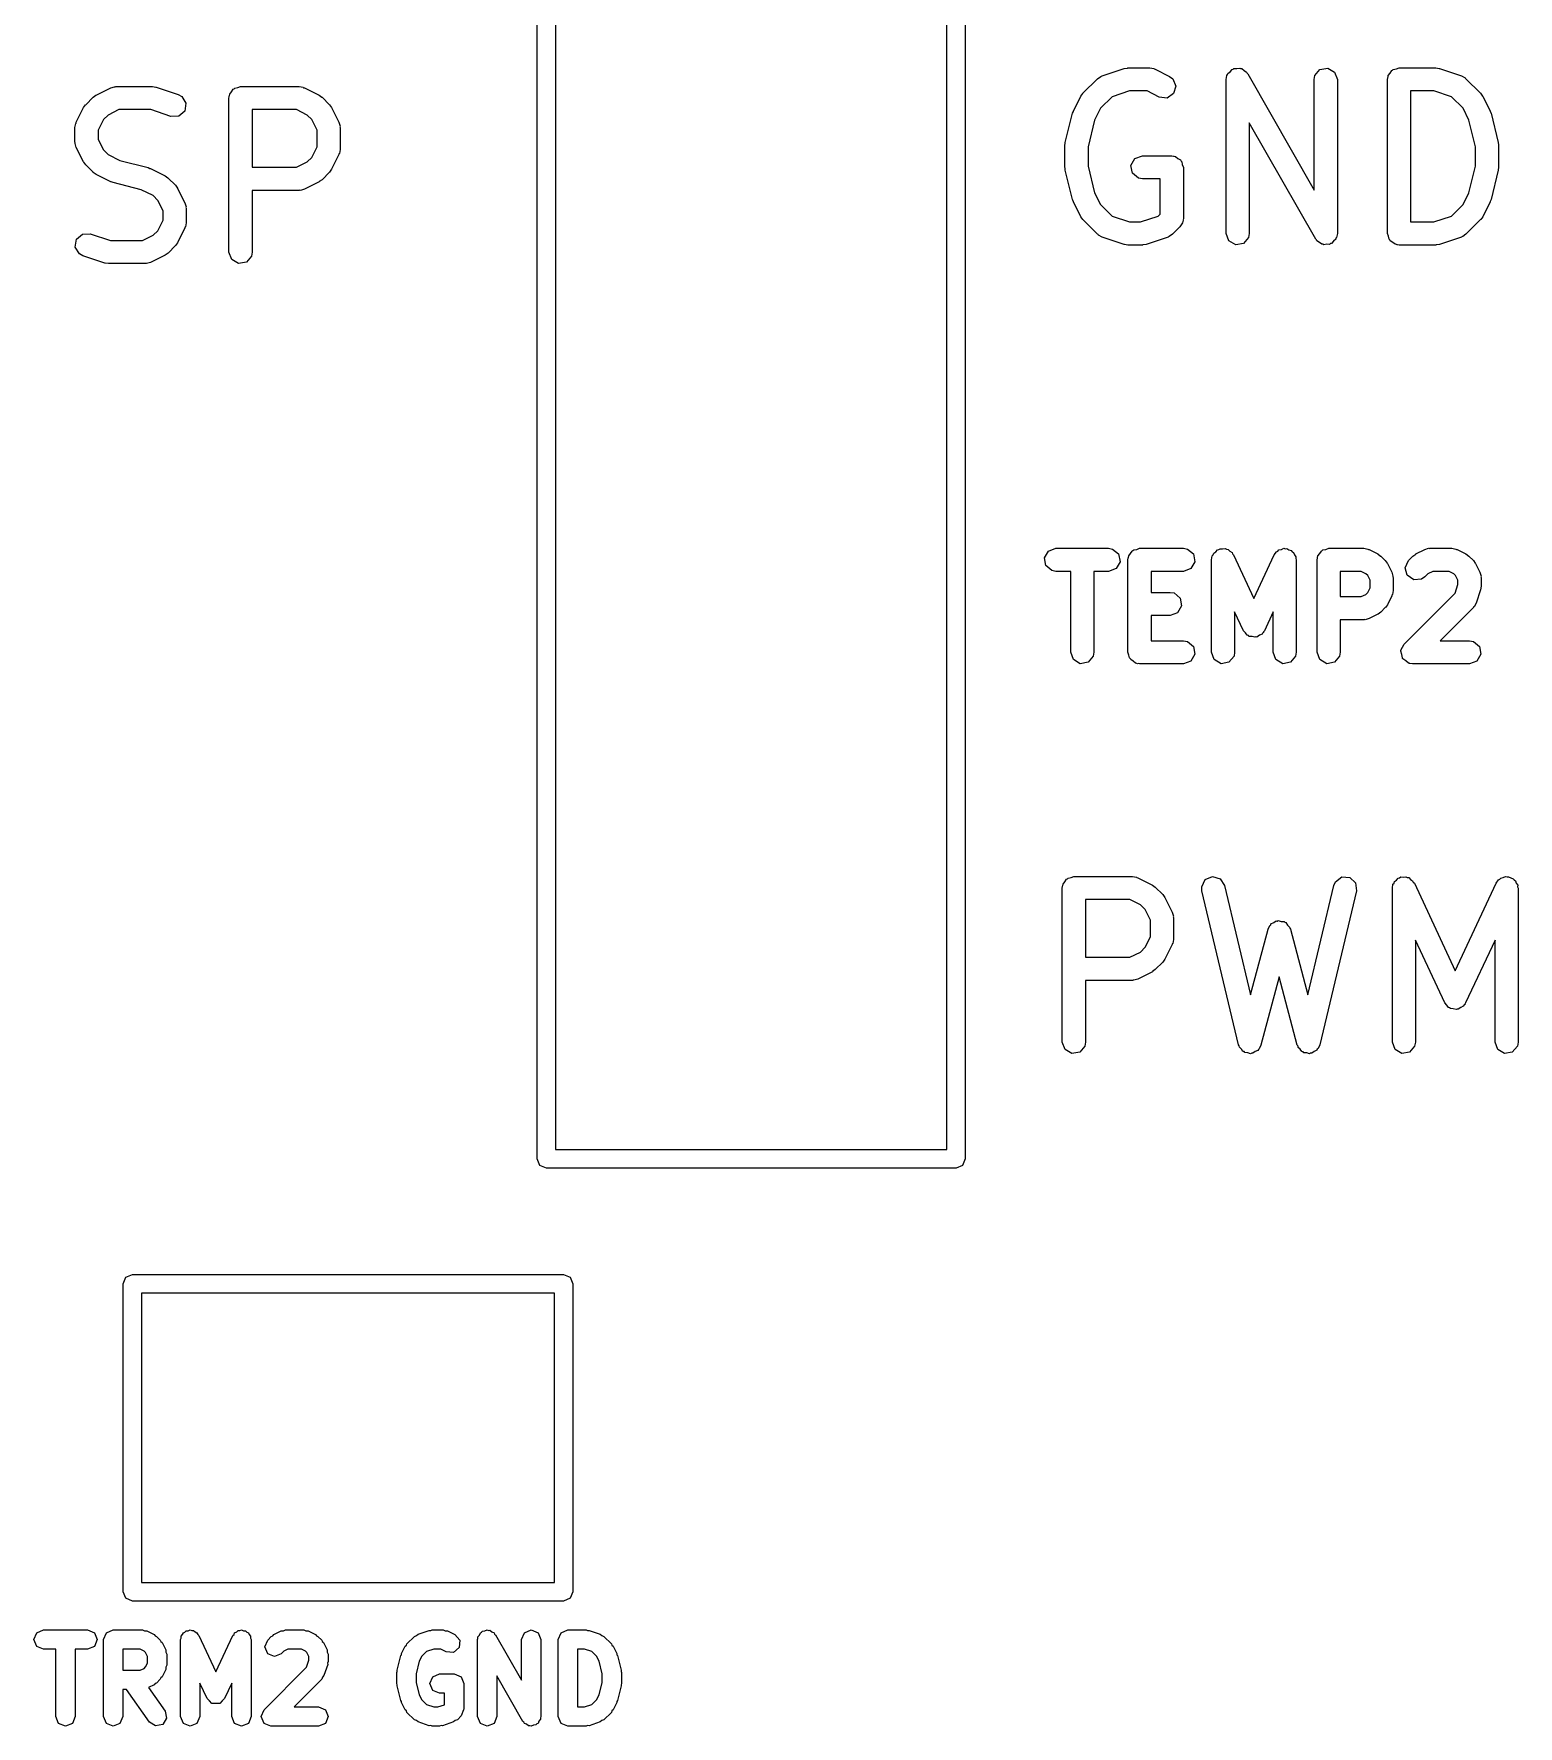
# Model space of a CAD drawing. Extents: x 127.9 to 167.5, y -121.6 to -83.1.
# Drawn here: x 157.21 to 166.85, y -118.57 to -107.59 of the extents above; entities that cross this region are included whole.
import ezdxf

# ---------------------------------------------------------------- set-up
doc = ezdxf.new("R2010")
doc.units = 0
doc.layers.add('BLACK', color=7, linetype='CONTINUOUS')

msp = doc.modelspace()

# ---------------------------------------------------------------- linework, layer by layer
at = {"layer": 'BLACK', "linetype": 'CONTINUOUS'}
for p, q in [((160.478, -114.889), (160.478, -97.0486)), ((160.598, -97.1086), (160.598, -114.829)), ((163.138, -114.829), (163.138, -97.1086)), ((163.258, -97.0486), (163.258, -114.889)), ((164.022, -107.971), (164.117, -107.876)), ((164.117, -107.876), (164.139, -107.861)), ((164.139, -107.861), (164.143, -107.86)), ((164.143, -107.86), (164.147, -107.857)), ((164.147, -107.857), (164.289, -107.81)), ((164.289, -107.81), (164.312, -107.807)), ((164.312, -107.807), (164.313, -107.806)), ((164.313, -107.806), (164.456, -107.806)), ((164.456, -107.806), (164.482, -107.81)), ((164.482, -107.81), (164.485, -107.813)), ((164.485, -107.813), (164.49, -107.814)), ((164.49, -107.814), (164.585, -107.861)), ((164.585, -107.861), (164.606, -107.877)), ((164.606, -107.877), (164.626, -107.924)), ((164.952, -107.881), (164.957, -107.855)), ((164.952, -108.881), (164.952, -107.881)), ((164.957, -107.855), (164.961, -107.85)), ((164.961, -107.85), (164.963, -107.843)), ((164.963, -107.843), (164.977, -107.831)), ((164.977, -107.831), (164.99, -107.816)), ((164.99, -107.816), (164.997, -107.815)), ((164.997, -107.815), (165.002, -107.81)), ((165.002, -107.81), (165.021, -107.81)), ((165.021, -107.81), (165.04, -107.807)), ((165.04, -107.807), (165.046, -107.811)), ((165.046, -107.811), (165.053, -107.811)), ((165.053, -107.811), (165.068, -107.823)), ((165.068, -107.823), (165.085, -107.833)), ((165.085, -107.833), (165.087, -107.839)), ((165.087, -107.839), (165.092, -107.844)), ((165.092, -107.844), (165.524, -108.599)), ((165.524, -107.881), (165.528, -107.855)), ((165.524, -108.599), (165.524, -107.881)), ((165.528, -107.855), (165.561, -107.816)), ((165.561, -107.816), (165.612, -107.807)), ((165.612, -107.807), (165.656, -107.833)), ((165.656, -107.833), (165.674, -107.881)), ((165.674, -107.881), (165.674, -108.881)), ((166, -107.881), (166.002, -107.871)), ((166, -108.881), (166, -107.881)), ((166.001, -107.868), (166.003, -107.865)), ((166.002, -107.871), (166.001, -107.868)), ((166.003, -107.865), (166.005, -107.855)), ((166.005, -107.855), (166.017, -107.84)), ((166.017, -107.84), (166.027, -107.823)), ((166.027, -107.823), (166.033, -107.821)), ((166.033, -107.821), (166.037, -107.816)), ((166.037, -107.816), (166.057, -107.813)), ((166.057, -107.813), (166.075, -107.806)), ((166.075, -107.806), (166.313, -107.806)), ((166.313, -107.806), (166.335, -107.81)), ((166.335, -107.81), (166.337, -107.81)), ((166.337, -107.81), (166.48, -107.857)), ((166.48, -107.857), (166.503, -107.87)), ((166.503, -107.87), (166.505, -107.874)), ((166.505, -107.874), (166.509, -107.876)), ((166.509, -107.876), (166.604, -107.971)), ((157.547, -108.045), (157.595, -107.997)), ((157.595, -107.997), (157.613, -107.984)), ((157.613, -107.984), (157.614, -107.983)), ((157.614, -107.983), (157.709, -107.935)), ((157.709, -107.935), (157.734, -107.928)), ((157.734, -107.928), (157.739, -107.929)), ((157.739, -107.929), (157.743, -107.927)), ((157.743, -107.927), (157.981, -107.927)), ((157.981, -107.927), (158.003, -107.931)), ((158.003, -107.931), (158.005, -107.931)), ((158.005, -107.931), (158.148, -107.979)), ((158.148, -107.979), (158.17, -107.991)), ((158.17, -107.991), (158.197, -108.035)), ((158.477, -108.002), (158.479, -107.993)), ((158.477, -109.002), (158.477, -108.002)), ((158.479, -107.989), (158.48, -107.986)), ((158.479, -107.993), (158.479, -107.989)), ((158.48, -107.986), (158.482, -107.977)), ((158.482, -107.977), (158.494, -107.962)), ((158.494, -107.962), (158.504, -107.945)), ((158.504, -107.945), (158.511, -107.943)), ((158.511, -107.943), (158.515, -107.937)), ((158.515, -107.937), (158.534, -107.934)), ((158.534, -107.934), (158.552, -107.927)), ((158.552, -107.927), (158.933, -107.927)), ((158.933, -107.927), (158.959, -107.932)), ((158.959, -107.932), (158.962, -107.935)), ((158.962, -107.935), (158.967, -107.935)), ((158.967, -107.935), (159.062, -107.983)), ((159.062, -107.983), (159.08, -107.996)), ((159.08, -107.996), (159.082, -107.997)), ((159.082, -107.997), (159.129, -108.045)), ((163.96, -108.086), (164.008, -107.99)), ((164.008, -107.99), (164.021, -107.972)), ((164.021, -107.972), (164.022, -107.971)), ((164.211, -107.994), (164.137, -108.068)), ((164.325, -107.956), (164.211, -107.994)), ((164.438, -107.956), (164.325, -107.956)), ((164.518, -107.996), (164.438, -107.956)), ((164.569, -108.002), (164.518, -107.996)), ((164.611, -107.973), (164.569, -108.002)), ((164.626, -107.924), (164.611, -107.973)), ((166.15, -107.956), (166.15, -108.806)), ((166.301, -107.956), (166.15, -107.956)), ((166.415, -107.994), (166.301, -107.956)), ((166.49, -108.068), (166.415, -107.994)), ((166.604, -107.971), (166.617, -107.989)), ((166.617, -107.989), (166.618, -107.99)), ((166.618, -107.99), (166.666, -108.086)), ((157.485, -108.159), (157.533, -108.064)), ((157.533, -108.064), (157.546, -108.046)), ((157.546, -108.046), (157.547, -108.045)), ((157.692, -108.112), (157.662, -108.142)), ((157.761, -108.077), (157.692, -108.112)), ((157.969, -108.077), (157.761, -108.077)), ((158.1, -108.121), (157.969, -108.077)), ((158.19, -108.086), (158.151, -108.12)), ((158.197, -108.035), (158.19, -108.086)), ((158.627, -108.077), (158.627, -108.451)), ((158.916, -108.077), (158.627, -108.077)), ((158.984, -108.112), (158.916, -108.077)), ((159.015, -108.142), (158.984, -108.112)), ((159.129, -108.045), (159.142, -108.063)), ((159.142, -108.063), (159.143, -108.064)), ((159.143, -108.064), (159.191, -108.159)), ((163.907, -108.291), (163.955, -108.101)), ((163.955, -108.101), (163.96, -108.089)), ((163.96, -108.089), (163.96, -108.086)), ((164.137, -108.068), (164.098, -108.145)), ((166.528, -108.145), (166.49, -108.068)), ((166.666, -108.086), (166.67, -108.098)), ((166.67, -108.098), (166.672, -108.101)), ((166.672, -108.101), (166.719, -108.291)), ((157.477, -108.193), (157.482, -108.167)), ((157.477, -108.288), (157.477, -108.193)), ((157.482, -108.167), (157.485, -108.164)), ((157.485, -108.164), (157.485, -108.159)), ((157.662, -108.142), (157.627, -108.211)), ((157.627, -108.211), (157.627, -108.27)), ((158.151, -108.12), (158.1, -108.121)), ((159.049, -108.211), (159.015, -108.142)), ((159.049, -108.318), (159.049, -108.211)), ((159.191, -108.159), (159.198, -108.184)), ((159.198, -108.184), (159.197, -108.189)), ((159.197, -108.189), (159.199, -108.193)), ((159.199, -108.193), (159.199, -108.336)), ((164.098, -108.145), (164.055, -108.319)), ((165.534, -108.918), (165.102, -108.163)), ((165.102, -108.163), (165.102, -108.881)), ((166.571, -108.319), (166.528, -108.145)), ((157.479, -108.292), (157.477, -108.288)), ((157.478, -108.297), (157.479, -108.292)), ((157.485, -108.322), (157.478, -108.297)), ((157.533, -108.417), (157.485, -108.322)), ((157.627, -108.27), (157.662, -108.339)), ((159.015, -108.387), (159.049, -108.318)), ((163.905, -108.31), (163.907, -108.295)), ((163.905, -108.452), (163.905, -108.31)), ((163.907, -108.295), (163.907, -108.291)), ((164.055, -108.319), (164.055, -108.443)), ((166.571, -108.443), (166.571, -108.319)), ((166.719, -108.291), (166.72, -108.306)), ((166.72, -108.306), (166.721, -108.31)), ((166.721, -108.31), (166.721, -108.452)), ((157.534, -108.418), (157.533, -108.417)), ((157.547, -108.436), (157.534, -108.418)), ((157.595, -108.484), (157.547, -108.436)), ((157.662, -108.339), (157.692, -108.369)), ((157.692, -108.369), (157.769, -108.408)), ((157.769, -108.408), (157.952, -108.453)), ((158.916, -108.451), (158.984, -108.417)), ((158.984, -108.417), (159.015, -108.387)), ((159.191, -108.369), (159.143, -108.464)), ((159.194, -108.361), (159.191, -108.365)), ((159.191, -108.365), (159.191, -108.369)), ((159.199, -108.336), (159.194, -108.361)), ((164.334, -108.439), (164.36, -108.395)), ((164.343, -108.49), (164.334, -108.439)), ((164.36, -108.395), (164.408, -108.377)), ((164.408, -108.377), (164.599, -108.377)), ((164.599, -108.377), (164.609, -108.379)), ((164.609, -108.379), (164.612, -108.379)), ((164.612, -108.379), (164.615, -108.38)), ((164.615, -108.38), (164.624, -108.382)), ((164.624, -108.382), (164.639, -108.394)), ((164.639, -108.394), (164.656, -108.404)), ((164.656, -108.404), (164.659, -108.411)), ((164.659, -108.411), (164.664, -108.415)), ((164.664, -108.415), (164.667, -108.434)), ((164.667, -108.434), (164.674, -108.452)), ((157.596, -108.485), (157.595, -108.484)), ((157.614, -108.498), (157.596, -108.485)), ((157.709, -108.546), (157.614, -108.498)), ((157.713, -108.546), (157.709, -108.546)), ((157.725, -108.551), (157.713, -108.546)), ((157.907, -108.597), (157.725, -108.551)), ((157.952, -108.453), (157.963, -108.459)), ((157.963, -108.459), (157.967, -108.459)), ((157.967, -108.459), (158.062, -108.507)), ((158.062, -108.507), (158.08, -108.52)), ((158.08, -108.52), (158.082, -108.521)), ((158.082, -108.521), (158.129, -108.568)), ((158.627, -108.451), (158.916, -108.451)), ((159.062, -108.546), (158.967, -108.593)), ((159.063, -108.544), (159.062, -108.546)), ((159.082, -108.532), (159.063, -108.544)), ((159.129, -108.484), (159.082, -108.532)), ((159.13, -108.483), (159.129, -108.484)), ((159.143, -108.464), (159.13, -108.483)), ((163.906, -108.456), (163.905, -108.452)), ((163.907, -108.471), (163.906, -108.456)), ((163.955, -108.661), (163.907, -108.471)), ((164.055, -108.443), (164.098, -108.617)), ((164.383, -108.523), (164.343, -108.49)), ((164.408, -108.527), (164.383, -108.523)), ((164.524, -108.527), (164.408, -108.527)), ((164.524, -108.755), (164.524, -108.527)), ((164.674, -108.452), (164.674, -108.786)), ((166.528, -108.617), (166.571, -108.443)), ((166.719, -108.471), (166.672, -108.661)), ((166.721, -108.452), (166.719, -108.467)), ((166.719, -108.467), (166.719, -108.471)), ((157.984, -108.635), (157.907, -108.597)), ((158.015, -108.666), (157.984, -108.635)), ((158.129, -108.568), (158.142, -108.587)), ((158.142, -108.587), (158.143, -108.588)), ((158.143, -108.588), (158.191, -108.683)), ((158.933, -108.601), (158.627, -108.601)), ((158.627, -108.601), (158.627, -109.002)), ((158.938, -108.6), (158.933, -108.601)), ((158.942, -108.601), (158.938, -108.6)), ((158.967, -108.593), (158.942, -108.601)), ((163.957, -108.664), (163.955, -108.661)), ((164.098, -108.617), (164.137, -108.694)), ((166.49, -108.694), (166.528, -108.617)), ((166.672, -108.661), (166.666, -108.673)), ((158.049, -108.734), (158.015, -108.666)), ((158.049, -108.794), (158.049, -108.734)), ((158.191, -108.683), (158.198, -108.708)), ((158.198, -108.708), (158.197, -108.712)), ((158.197, -108.712), (158.199, -108.717)), ((158.199, -108.717), (158.199, -108.812)), ((163.96, -108.676), (163.957, -108.664)), ((164.008, -108.772), (163.96, -108.676)), ((164.137, -108.694), (164.211, -108.768)), ((164.211, -108.768), (164.325, -108.806)), ((164.396, -108.806), (164.511, -108.768)), ((164.511, -108.768), (164.524, -108.755)), ((166.301, -108.806), (166.415, -108.768)), ((166.415, -108.768), (166.49, -108.694)), ((166.666, -108.676), (166.618, -108.772)), ((166.666, -108.673), (166.666, -108.676)), ((157.984, -108.893), (158.015, -108.863)), ((158.015, -108.863), (158.049, -108.794)), ((158.191, -108.845), (158.143, -108.941)), ((158.194, -108.838), (158.191, -108.841)), ((158.191, -108.841), (158.191, -108.845)), ((158.199, -108.812), (158.194, -108.838)), ((164.009, -108.773), (164.008, -108.772)), ((164.022, -108.791), (164.009, -108.773)), ((164.117, -108.886), (164.022, -108.791)), ((164.325, -108.806), (164.396, -108.806)), ((164.652, -108.839), (164.604, -108.886)), ((164.659, -108.824), (164.652, -108.839)), ((164.669, -108.811), (164.659, -108.824)), ((164.672, -108.795), (164.669, -108.811)), ((164.674, -108.792), (164.672, -108.795)), ((164.674, -108.786), (164.673, -108.79)), ((164.673, -108.79), (164.674, -108.792)), ((164.97, -108.929), (164.952, -108.881)), ((165.102, -108.881), (165.098, -108.907)), ((165.674, -108.881), (165.669, -108.907)), ((166.007, -108.899), (166, -108.881)), ((166.15, -108.806), (166.301, -108.806)), ((166.604, -108.791), (166.509, -108.886)), ((166.605, -108.79), (166.604, -108.791)), ((166.618, -108.772), (166.605, -108.79)), ((157.479, -108.97), (157.486, -108.919)), ((157.506, -109.014), (157.479, -108.97)), ((157.486, -108.919), (157.525, -108.885)), ((157.525, -108.885), (157.576, -108.884)), ((157.576, -108.884), (157.707, -108.927)), ((157.707, -108.927), (157.916, -108.927)), ((157.916, -108.927), (157.984, -108.893)), ((158.129, -108.96), (158.082, -109.008)), ((158.13, -108.959), (158.129, -108.96)), ((158.143, -108.941), (158.13, -108.959)), ((164.121, -108.888), (164.117, -108.886)), ((164.124, -108.892), (164.121, -108.888)), ((164.147, -108.904), (164.124, -108.892)), ((164.289, -108.952), (164.147, -108.904)), ((164.291, -108.952), (164.289, -108.952)), ((164.313, -108.956), (164.291, -108.952)), ((164.408, -108.956), (164.313, -108.956)), ((164.41, -108.955), (164.408, -108.956)), ((164.432, -108.952), (164.41, -108.955)), ((164.575, -108.904), (164.432, -108.952)), ((164.578, -108.902), (164.575, -108.904)), ((164.583, -108.901), (164.578, -108.902)), ((164.604, -108.886), (164.583, -108.901)), ((165.014, -108.955), (164.97, -108.929)), ((165.065, -108.946), (165.014, -108.955)), ((165.098, -108.907), (165.065, -108.946)), ((165.539, -108.923), (165.534, -108.918)), ((165.541, -108.929), (165.539, -108.923)), ((165.558, -108.939), (165.541, -108.929)), ((165.573, -108.951), (165.558, -108.939)), ((165.58, -108.951), (165.573, -108.951)), ((165.586, -108.955), (165.58, -108.951)), ((165.605, -108.951), (165.586, -108.955)), ((165.624, -108.952), (165.605, -108.951)), ((165.629, -108.947), (165.624, -108.952)), ((165.636, -108.946), (165.629, -108.947)), ((165.649, -108.931), (165.636, -108.946)), ((165.664, -108.919), (165.649, -108.931)), ((165.665, -108.912), (165.664, -108.919)), ((165.669, -108.907), (165.665, -108.912)), ((166.01, -108.918), (166.007, -108.899)), ((166.015, -108.923), (166.01, -108.918)), ((166.018, -108.929), (166.015, -108.923)), ((166.034, -108.939), (166.018, -108.929)), ((166.049, -108.951), (166.034, -108.939)), ((166.059, -108.953), (166.049, -108.951)), ((166.062, -108.955), (166.059, -108.953)), ((166.065, -108.954), (166.062, -108.955)), ((166.075, -108.956), (166.065, -108.954)), ((166.313, -108.956), (166.075, -108.956)), ((166.315, -108.955), (166.313, -108.956)), ((166.337, -108.952), (166.315, -108.955)), ((166.48, -108.904), (166.337, -108.952)), ((166.483, -108.902), (166.48, -108.904)), ((166.488, -108.901), (166.483, -108.902)), ((166.509, -108.886), (166.488, -108.901)), ((157.529, -109.026), (157.506, -109.014)), ((157.672, -109.074), (157.529, -109.026)), ((157.673, -109.073), (157.672, -109.074)), ((157.695, -109.077), (157.673, -109.073)), ((157.933, -109.077), (157.695, -109.077)), ((157.938, -109.076), (157.933, -109.077)), ((157.942, -109.077), (157.938, -109.076)), ((157.967, -109.069), (157.942, -109.077)), ((158.062, -109.022), (157.967, -109.069)), ((158.063, -109.021), (158.062, -109.022)), ((158.082, -109.008), (158.063, -109.021)), ((158.495, -109.051), (158.477, -109.002)), ((158.539, -109.076), (158.495, -109.051)), ((158.59, -109.067), (158.539, -109.076)), ((158.623, -109.028), (158.59, -109.067)), ((158.627, -109.002), (158.623, -109.028)), ((163.773, -110.987), (163.798, -110.943)), ((163.798, -110.943), (163.846, -110.925)), ((163.846, -110.925), (164.189, -110.925)), ((164.189, -110.925), (164.215, -110.93)), ((164.215, -110.93), (164.254, -110.962)), ((164.254, -110.962), (164.263, -111.013)), ((164.319, -110.974), (164.331, -110.959)), ((164.331, -110.959), (164.341, -110.943)), ((164.341, -110.943), (164.347, -110.94)), ((164.347, -110.94), (164.352, -110.935)), ((164.352, -110.935), (164.371, -110.932)), ((164.371, -110.932), (164.389, -110.925)), ((164.389, -110.925), (164.675, -110.925)), ((164.675, -110.925), (164.701, -110.93)), ((164.701, -110.93), (164.74, -110.962)), ((164.74, -110.962), (164.749, -111.013)), ((164.862, -110.974), (164.868, -110.967)), ((164.868, -110.967), (164.871, -110.957)), ((164.871, -110.957), (164.884, -110.948)), ((164.884, -110.948), (164.895, -110.935)), ((164.895, -110.935), (164.905, -110.933)), ((164.905, -110.933), (164.913, -110.928)), ((164.913, -110.928), (164.929, -110.929)), ((164.929, -110.929), (164.945, -110.926)), ((164.945, -110.926), (164.954, -110.931)), ((164.954, -110.931), (164.964, -110.932)), ((164.964, -110.932), (164.975, -110.944)), ((164.975, -110.944), (164.99, -110.952)), ((164.99, -110.952), (164.993, -110.961)), ((164.993, -110.961), (165, -110.968)), ((165, -110.968), (165.132, -111.251)), ((165.132, -111.251), (165.264, -110.968)), ((165.264, -110.968), (165.279, -110.947)), ((165.279, -110.947), (165.288, -110.943)), ((165.288, -110.943), (165.295, -110.935)), ((165.295, -110.935), (165.311, -110.932)), ((165.311, -110.932), (165.326, -110.925)), ((165.326, -110.925), (165.335, -110.928)), ((165.335, -110.928), (165.345, -110.926)), ((165.345, -110.926), (165.359, -110.934)), ((165.359, -110.934), (165.375, -110.939)), ((165.375, -110.939), (165.381, -110.947)), ((165.381, -110.947), (165.39, -110.952)), ((165.39, -110.952), (165.395, -110.967)), ((165.395, -110.967), (165.405, -110.981)), ((165.547, -110.974), (165.56, -110.959)), ((165.56, -110.959), (165.57, -110.943)), ((165.57, -110.943), (165.576, -110.94)), ((165.576, -110.94), (165.58, -110.935)), ((165.58, -110.935), (165.6, -110.932)), ((165.6, -110.932), (165.618, -110.925)), ((165.618, -110.925), (165.846, -110.925)), ((165.846, -110.925), (165.872, -110.93)), ((165.872, -110.93), (165.876, -110.932)), ((165.876, -110.932), (165.88, -110.933)), ((165.88, -110.933), (165.937, -110.961)), ((165.937, -110.961), (165.955, -110.975)), ((166.165, -110.976), (166.183, -110.963)), ((166.183, -110.963), (166.184, -110.961)), ((166.184, -110.961), (166.241, -110.933)), ((166.241, -110.933), (166.266, -110.925)), ((166.266, -110.925), (166.271, -110.927)), ((166.271, -110.927), (166.275, -110.925)), ((166.275, -110.925), (166.418, -110.925)), ((166.418, -110.925), (166.444, -110.93)), ((166.444, -110.93), (166.447, -110.932)), ((166.447, -110.932), (166.451, -110.933)), ((166.451, -110.933), (166.509, -110.961)), ((166.509, -110.961), (166.527, -110.975)), ((163.781, -111.037), (163.773, -110.987)), ((163.821, -111.07), (163.781, -111.037)), ((163.846, -111.075), (163.821, -111.07)), ((163.943, -111.075), (163.846, -111.075)), ((163.943, -111.6), (163.943, -111.075)), ((164.189, -111.075), (164.093, -111.075)), ((164.093, -111.075), (164.093, -111.6)), ((164.237, -111.057), (164.189, -111.075)), ((164.263, -111.013), (164.237, -111.057)), ((164.314, -111), (164.316, -110.99)), ((164.314, -111.6), (164.314, -111)), ((164.315, -110.987), (164.317, -110.984)), ((164.316, -110.99), (164.315, -110.987)), ((164.317, -110.984), (164.319, -110.974)), ((164.675, -111.075), (164.464, -111.075)), ((164.464, -111.075), (164.464, -111.211)), ((164.723, -111.057), (164.675, -111.075)), ((164.749, -111.013), (164.723, -111.057)), ((164.857, -111), (164.862, -110.974)), ((164.857, -111.6), (164.857, -111)), ((165.405, -110.981), (165.404, -110.991)), ((165.404, -110.991), (165.407, -111)), ((165.407, -111), (165.407, -111.6)), ((165.543, -111), (165.545, -110.99)), ((165.543, -111.6), (165.543, -111)), ((165.544, -110.987), (165.546, -110.984)), ((165.545, -110.99), (165.544, -110.987)), ((165.546, -110.984), (165.547, -110.974)), ((165.693, -111.075), (165.693, -111.239)), ((165.829, -111.075), (165.693, -111.075)), ((165.859, -111.09), (165.829, -111.075)), ((165.955, -110.975), (165.957, -110.976)), ((165.957, -110.976), (165.985, -111.004)), ((165.985, -111.004), (165.998, -111.022)), ((165.998, -111.022), (165.999, -111.024)), ((165.999, -111.024), (166.028, -111.081)), ((166.115, -111.051), (166.136, -111.004)), ((166.128, -111.1), (166.115, -111.051)), ((166.136, -111.004), (166.165, -110.976)), ((166.293, -111.075), (166.262, -111.09)), ((166.4, -111.075), (166.293, -111.075)), ((166.431, -111.09), (166.4, -111.075)), ((166.527, -110.975), (166.528, -110.976)), ((166.528, -110.976), (166.557, -111.004)), ((166.557, -111.004), (166.569, -111.022)), ((166.569, -111.022), (166.571, -111.024)), ((166.571, -111.024), (166.599, -111.081)), ((165.871, -111.102), (165.859, -111.09)), ((165.886, -111.132), (165.871, -111.102)), ((165.871, -111.213), (165.886, -111.182)), ((165.886, -111.182), (165.886, -111.132)), ((166.028, -111.081), (166.035, -111.106)), ((166.035, -111.106), (166.034, -111.11)), ((166.034, -111.11), (166.036, -111.114)), ((166.036, -111.114), (166.036, -111.2)), ((166.17, -111.13), (166.128, -111.1)), ((166.221, -111.125), (166.17, -111.13)), ((166.242, -111.11), (166.221, -111.125)), ((166.262, -111.09), (166.242, -111.11)), ((166.442, -111.102), (166.431, -111.09)), ((166.438, -111.217), (166.457, -111.159)), ((166.457, -111.132), (166.442, -111.102)), ((166.457, -111.159), (166.457, -111.132)), ((166.599, -111.081), (166.607, -111.106)), ((166.607, -111.171), (166.603, -111.194)), ((166.607, -111.106), (166.606, -111.11)), ((166.606, -111.11), (166.607, -111.114)), ((166.607, -111.114), (166.607, -111.171)), ((164.464, -111.211), (164.589, -111.211)), ((164.589, -111.211), (164.615, -111.215)), ((164.615, -111.215), (164.654, -111.248)), ((164.654, -111.248), (164.663, -111.299)), ((165.693, -111.239), (165.829, -111.239)), ((165.829, -111.239), (165.859, -111.224)), ((165.859, -111.224), (165.871, -111.213)), ((165.999, -111.291), (165.986, -111.309)), ((166.028, -111.234), (165.999, -111.291)), ((166.031, -111.226), (166.028, -111.229)), ((166.028, -111.229), (166.028, -111.234)), ((166.036, -111.2), (166.031, -111.226)), ((166.108, -111.547), (166.438, -111.217)), ((166.575, -111.281), (166.562, -111.304)), ((166.603, -111.195), (166.575, -111.281)), ((166.603, -111.194), (166.603, -111.195)), ((164.589, -111.361), (164.464, -111.361)), ((164.464, -111.361), (164.464, -111.525)), ((164.637, -111.343), (164.589, -111.361)), ((164.663, -111.299), (164.637, -111.343)), ((165.064, -111.46), (165.007, -111.338)), ((165.007, -111.338), (165.007, -111.6)), ((165.257, -111.338), (165.2, -111.46)), ((165.257, -111.6), (165.257, -111.338)), ((165.846, -111.389), (165.693, -111.389)), ((165.693, -111.389), (165.693, -111.6)), ((165.851, -111.388), (165.846, -111.389)), ((165.855, -111.389), (165.851, -111.388)), ((165.88, -111.381), (165.855, -111.389)), ((165.937, -111.353), (165.88, -111.381)), ((165.938, -111.352), (165.937, -111.353)), ((165.957, -111.339), (165.938, -111.352)), ((165.985, -111.31), (165.957, -111.339)), ((165.986, -111.309), (165.985, -111.31)), ((166.557, -111.31), (166.342, -111.525)), ((166.558, -111.306), (166.557, -111.31)), ((166.562, -111.304), (166.558, -111.306)), ((165.078, -111.474), (165.064, -111.46)), ((165.089, -111.49), (165.078, -111.474)), ((165.096, -111.492), (165.089, -111.49)), ((165.1, -111.497), (165.096, -111.492)), ((165.12, -111.498), (165.1, -111.497)), ((165.139, -111.503), (165.12, -111.498)), ((165.145, -111.5), (165.139, -111.503)), ((165.152, -111.501), (165.145, -111.5)), ((165.168, -111.49), (165.152, -111.501)), ((165.185, -111.482), (165.168, -111.49)), ((165.191, -111.473), (165.185, -111.482)), ((165.194, -111.472), (165.191, -111.473)), ((165.2, -111.46), (165.194, -111.468)), ((165.194, -111.468), (165.194, -111.472)), ((163.96, -111.648), (163.943, -111.6)), ((164.088, -111.626), (164.055, -111.665)), ((164.093, -111.6), (164.088, -111.626)), ((164.321, -111.618), (164.314, -111.6)), ((164.324, -111.637), (164.321, -111.618)), ((164.464, -111.525), (164.675, -111.525)), ((164.675, -111.525), (164.701, -111.53)), ((164.701, -111.53), (164.74, -111.562)), ((164.749, -111.613), (164.723, -111.657)), ((164.74, -111.562), (164.749, -111.613)), ((164.875, -111.648), (164.857, -111.6)), ((165.003, -111.626), (164.97, -111.665)), ((165.007, -111.6), (165.003, -111.626)), ((165.275, -111.648), (165.257, -111.6)), ((165.403, -111.626), (165.37, -111.665)), ((165.407, -111.6), (165.403, -111.626)), ((165.56, -111.648), (165.543, -111.6)), ((165.688, -111.626), (165.655, -111.665)), ((165.693, -111.6), (165.688, -111.626)), ((166.086, -111.593), (166.087, -111.59)), ((166.092, -111.615), (166.086, -111.593)), ((166.087, -111.587), (166.098, -111.567)), ((166.087, -111.59), (166.087, -111.587)), ((166.096, -111.637), (166.092, -111.615)), ((166.098, -111.567), (166.108, -111.547)), ((166.342, -111.525), (166.532, -111.525)), ((166.532, -111.525), (166.558, -111.53)), ((166.558, -111.53), (166.597, -111.562)), ((166.606, -111.613), (166.58, -111.657)), ((166.597, -111.562), (166.606, -111.613)), ((164.005, -111.674), (163.96, -111.648)), ((164.055, -111.665), (164.005, -111.674)), ((164.33, -111.642), (164.324, -111.637)), ((164.332, -111.648), (164.33, -111.642)), ((164.349, -111.658), (164.332, -111.648)), ((164.364, -111.67), (164.349, -111.658)), ((164.373, -111.672), (164.364, -111.67)), ((164.376, -111.674), (164.373, -111.672)), ((164.38, -111.673), (164.376, -111.674)), ((164.389, -111.675), (164.38, -111.673)), ((164.675, -111.675), (164.389, -111.675)), ((164.723, -111.657), (164.675, -111.675)), ((164.919, -111.674), (164.875, -111.648)), ((164.97, -111.665), (164.919, -111.674)), ((165.319, -111.674), (165.275, -111.648)), ((165.37, -111.665), (165.319, -111.674)), ((165.605, -111.674), (165.56, -111.648)), ((165.655, -111.665), (165.605, -111.674)), ((166.098, -111.64), (166.096, -111.637)), ((166.099, -111.643), (166.098, -111.64)), ((166.118, -111.656), (166.099, -111.643)), ((166.135, -111.67), (166.118, -111.656)), ((166.14, -111.671), (166.135, -111.67)), ((166.141, -111.672), (166.14, -111.671)), ((166.145, -111.672), (166.141, -111.672)), ((166.161, -111.675), (166.145, -111.672)), ((166.532, -111.675), (166.161, -111.675)), ((166.58, -111.657), (166.532, -111.675)), ((163.945, -113.063), (163.963, -113.056)), ((163.963, -113.056), (164.344, -113.056)), ((164.344, -113.056), (164.37, -113.06)), ((164.816, -113.076), (164.863, -113.056)), ((164.863, -113.056), (164.913, -113.071)), ((166.751, -113.063), (166.766, -113.056)), ((166.766, -113.056), (166.776, -113.059)), ((163.888, -113.131), (163.89, -113.121)), ((163.888, -114.131), (163.888, -113.131)), ((163.889, -113.118), (163.891, -113.115)), ((163.89, -113.121), (163.889, -113.118)), ((163.891, -113.115), (163.893, -113.105)), ((163.893, -113.105), (163.905, -113.09)), ((163.905, -113.09), (163.915, -113.073)), ((163.915, -113.073), (163.921, -113.071)), ((163.921, -113.071), (163.926, -113.066)), ((163.926, -113.066), (163.945, -113.063)), ((164.37, -113.06), (164.373, -113.063)), ((164.373, -113.063), (164.378, -113.064)), ((164.378, -113.064), (164.473, -113.111)), ((164.473, -113.111), (164.491, -113.125)), ((164.491, -113.125), (164.492, -113.126)), ((164.492, -113.126), (164.54, -113.173)), ((164.793, -113.122), (164.816, -113.076)), ((164.795, -113.148), (164.793, -113.122)), ((165.033, -114.148), (164.795, -113.148)), ((164.913, -113.071), (164.941, -113.114)), ((164.941, -113.114), (165.11, -113.824)), ((165.483, -113.824), (165.652, -113.114)), ((165.798, -113.148), (165.56, -114.148)), ((165.652, -113.114), (165.662, -113.09)), ((165.662, -113.09), (165.704, -113.059)), ((165.704, -113.059), (165.755, -113.062)), ((165.755, -113.062), (165.792, -113.097)), ((165.792, -113.097), (165.798, -113.148)), ((166.031, -113.131), (166.035, -113.105)), ((166.031, -114.131), (166.031, -113.131)), ((166.035, -113.105), (166.042, -113.098)), ((166.042, -113.098), (166.045, -113.088)), ((166.045, -113.088), (166.058, -113.079)), ((166.058, -113.079), (166.068, -113.066)), ((166.068, -113.066), (166.078, -113.064)), ((166.078, -113.064), (166.087, -113.059)), ((166.087, -113.059), (166.103, -113.06)), ((166.103, -113.06), (166.119, -113.057)), ((166.119, -113.057), (166.128, -113.062)), ((166.128, -113.062), (166.138, -113.063)), ((166.138, -113.063), (166.149, -113.075)), ((166.149, -113.075), (166.163, -113.083)), ((166.163, -113.083), (166.167, -113.092)), ((166.167, -113.092), (166.174, -113.099)), ((166.174, -113.099), (166.439, -113.668)), ((166.439, -113.668), (166.705, -113.099)), ((166.705, -113.099), (166.72, -113.078)), ((166.72, -113.078), (166.729, -113.074)), ((166.729, -113.074), (166.735, -113.066)), ((166.735, -113.066), (166.751, -113.063)), ((166.776, -113.059), (166.786, -113.057)), ((166.786, -113.057), (166.8, -113.065)), ((166.8, -113.065), (166.816, -113.07)), ((166.816, -113.07), (166.821, -113.078)), ((166.821, -113.078), (166.83, -113.083)), ((166.83, -113.083), (166.836, -113.098)), ((166.836, -113.098), (166.845, -113.112)), ((166.845, -113.112), (166.844, -113.122)), ((166.844, -113.122), (166.848, -113.131)), ((166.848, -113.131), (166.848, -114.131)), ((164.038, -113.206), (164.038, -113.58)), ((164.326, -113.206), (164.038, -113.206)), ((164.395, -113.24), (164.326, -113.206)), ((164.425, -113.271), (164.395, -113.24)), ((164.46, -113.339), (164.425, -113.271)), ((164.54, -113.173), (164.553, -113.192)), ((164.553, -113.192), (164.554, -113.193)), ((164.554, -113.193), (164.602, -113.288)), ((164.46, -113.447), (164.46, -113.339)), ((164.602, -113.288), (164.609, -113.313)), ((164.609, -113.313), (164.608, -113.317)), ((164.608, -113.317), (164.61, -113.321)), ((164.61, -113.321), (164.61, -113.464)), ((165.224, -113.397), (165.235, -113.374)), ((165.235, -113.374), (165.241, -113.37)), ((165.241, -113.37), (165.243, -113.364)), ((165.243, -113.364), (165.261, -113.355)), ((165.261, -113.355), (165.277, -113.344)), ((165.277, -113.344), (165.284, -113.345)), ((165.284, -113.345), (165.29, -113.342)), ((165.29, -113.342), (165.309, -113.347)), ((165.309, -113.347), (165.328, -113.349)), ((165.328, -113.349), (165.333, -113.353)), ((165.333, -113.353), (165.34, -113.355)), ((165.34, -113.355), (165.351, -113.371)), ((165.351, -113.371), (165.364, -113.385)), ((165.364, -113.385), (165.365, -113.392)), ((164.425, -113.515), (164.46, -113.447)), ((164.605, -113.49), (164.602, -113.493)), ((164.602, -113.493), (164.602, -113.498)), ((164.61, -113.464), (164.605, -113.49)), ((165.11, -113.824), (165.224, -113.397)), ((165.365, -113.392), (165.369, -113.397)), ((165.369, -113.397), (165.483, -113.824)), ((166.371, -113.877), (166.181, -113.469)), ((166.181, -113.469), (166.181, -114.131)), ((166.698, -113.469), (166.507, -113.877)), ((166.698, -114.131), (166.698, -113.469)), ((164.038, -113.58), (164.326, -113.58)), ((164.326, -113.58), (164.395, -113.546)), ((164.395, -113.546), (164.425, -113.515)), ((164.554, -113.593), (164.541, -113.611)), ((164.602, -113.498), (164.554, -113.593)), ((164.473, -113.674), (164.378, -113.722)), ((164.474, -113.673), (164.473, -113.674)), ((164.492, -113.66), (164.474, -113.673)), ((164.54, -113.613), (164.492, -113.66)), ((164.541, -113.611), (164.54, -113.613)), ((165.296, -113.708), (165.178, -114.15)), ((165.414, -114.15), (165.296, -113.708)), ((164.344, -113.73), (164.038, -113.73)), ((164.038, -113.73), (164.038, -114.131)), ((164.348, -113.728), (164.344, -113.73)), ((164.353, -113.729), (164.348, -113.728)), ((164.378, -113.722), (164.353, -113.729)), ((166.385, -113.891), (166.371, -113.877)), ((166.396, -113.907), (166.385, -113.891)), ((166.403, -113.908), (166.396, -113.907)), ((166.408, -113.913), (166.403, -113.908)), ((166.427, -113.915), (166.408, -113.913)), ((166.446, -113.92), (166.427, -113.915)), ((166.452, -113.917), (166.446, -113.92)), ((166.459, -113.918), (166.452, -113.917)), ((166.475, -113.907), (166.459, -113.918)), ((166.492, -113.898), (166.475, -113.907)), ((166.498, -113.89), (166.492, -113.898)), ((166.501, -113.888), (166.498, -113.89)), ((166.502, -113.885), (166.501, -113.888)), ((166.507, -113.877), (166.502, -113.885)), ((163.906, -114.179), (163.888, -114.131)), ((164.038, -114.131), (164.034, -114.157)), ((165.037, -114.155), (165.033, -114.148)), ((165.178, -114.15), (165.167, -114.174)), ((165.419, -114.157), (165.414, -114.15)), ((165.56, -114.148), (165.55, -114.172)), ((166.049, -114.179), (166.031, -114.131)), ((166.181, -114.131), (166.176, -114.157)), ((166.715, -114.179), (166.698, -114.131)), ((166.848, -114.131), (166.843, -114.157)), ((163.95, -114.205), (163.906, -114.179)), ((164.001, -114.196), (163.95, -114.205)), ((164.034, -114.157), (164.001, -114.196)), ((165.038, -114.163), (165.037, -114.155)), ((165.051, -114.176), (165.038, -114.163)), ((165.061, -114.191), (165.051, -114.176)), ((165.069, -114.193), (165.061, -114.191)), ((165.074, -114.199), (165.069, -114.193)), ((165.093, -114.201), (165.074, -114.199)), ((165.11, -114.206), (165.093, -114.201)), ((165.118, -114.203), (165.11, -114.206)), ((165.125, -114.203), (165.118, -114.203)), ((165.141, -114.193), (165.125, -114.203)), ((165.157, -114.185), (165.141, -114.193)), ((165.161, -114.178), (165.157, -114.185)), ((165.167, -114.174), (165.161, -114.178)), ((165.42, -114.165), (165.419, -114.157)), ((165.433, -114.177), (165.42, -114.165)), ((165.444, -114.192), (165.433, -114.177)), ((165.451, -114.194), (165.444, -114.192)), ((165.457, -114.2), (165.451, -114.194)), ((165.476, -114.201), (165.457, -114.2)), ((165.493, -114.206), (165.476, -114.201)), ((165.5, -114.202), (165.493, -114.206)), ((165.508, -114.203), (165.5, -114.202)), ((165.523, -114.192), (165.508, -114.203)), ((165.54, -114.184), (165.523, -114.192)), ((165.543, -114.177), (165.54, -114.184)), ((165.55, -114.172), (165.543, -114.177)), ((166.093, -114.205), (166.049, -114.179)), ((166.143, -114.196), (166.093, -114.205)), ((166.176, -114.157), (166.143, -114.196)), ((166.76, -114.205), (166.715, -114.179)), ((166.81, -114.196), (166.76, -114.205)), ((166.843, -114.157), (166.81, -114.196)), ((160.495, -114.931), (160.478, -114.889)), ((160.598, -114.829), (163.138, -114.829)), ((163.258, -114.889), (163.24, -114.931)), ((160.538, -114.949), (160.495, -114.931)), ((163.198, -114.949), (160.538, -114.949)), ((163.24, -114.931), (163.198, -114.949)), ((157.79, -115.7), (157.808, -115.658)), ((157.808, -115.658), (157.85, -115.64)), ((157.85, -115.64), (160.65, -115.64)), ((160.65, -115.64), (160.692, -115.658)), ((160.692, -115.658), (160.71, -115.7)), ((157.79, -117.7), (157.79, -115.7)), ((157.91, -115.76), (157.91, -117.64)), ((160.59, -115.76), (157.91, -115.76)), ((160.59, -117.64), (160.59, -115.76)), ((160.71, -115.7), (160.71, -117.7)), ((157.91, -117.64), (160.59, -117.64)), ((157.808, -117.742), (157.79, -117.7)), ((157.85, -117.76), (157.808, -117.742)), ((160.65, -117.76), (157.85, -117.76)), ((160.692, -117.742), (160.65, -117.76)), ((160.71, -117.7), (160.692, -117.742)), ((157.21, -118.01), (157.229, -117.966)), ((157.229, -117.966), (157.273, -117.947)), ((157.273, -117.947), (157.558, -117.947)), ((157.558, -117.947), (157.603, -117.966)), ((157.603, -117.966), (157.621, -118.01)), ((157.663, -118.01), (157.681, -117.966)), ((157.681, -117.966), (157.725, -117.947)), ((157.725, -117.947), (157.916, -117.947)), ((157.916, -117.947), (157.929, -117.953)), ((157.929, -117.953), (157.944, -117.954)), ((157.944, -117.954), (157.991, -117.978)), ((157.991, -117.978), (157.998, -117.985)), ((157.998, -117.985), (158.007, -117.989)), ((158.007, -117.989), (158.031, -118.013)), ((158.163, -118.01), (158.167, -118)), ((158.166, -117.988), (158.176, -117.978)), ((158.167, -118), (158.166, -117.988)), ((158.176, -117.978), (158.181, -117.966)), ((158.181, -117.966), (158.191, -117.961)), ((158.191, -117.961), (158.199, -117.953)), ((158.199, -117.953), (158.212, -117.953)), ((158.212, -117.953), (158.225, -117.947)), ((158.225, -117.947), (158.235, -117.952)), ((158.235, -117.952), (158.246, -117.951)), ((158.246, -117.951), (158.257, -117.96)), ((158.257, -117.96), (158.269, -117.966)), ((158.269, -117.966), (158.274, -117.976)), ((158.274, -117.976), (158.282, -117.983)), ((158.282, -117.983), (158.392, -118.219)), ((158.392, -118.219), (158.502, -117.983)), ((158.502, -117.983), (158.51, -117.976)), ((158.51, -117.976), (158.514, -117.966)), ((158.514, -117.966), (158.527, -117.96)), ((158.527, -117.96), (158.537, -117.951)), ((158.537, -117.951), (158.548, -117.952)), ((158.548, -117.952), (158.558, -117.947)), ((158.558, -117.947), (158.571, -117.953)), ((158.571, -117.953), (158.585, -117.953)), ((158.585, -117.953), (158.592, -117.961)), ((158.592, -117.961), (158.603, -117.966)), ((158.603, -117.966), (158.608, -117.978)), ((158.608, -117.978), (158.617, -117.988)), ((158.617, -117.988), (158.617, -118)), ((158.617, -118), (158.621, -118.01)), ((158.729, -118.013), (158.752, -117.989)), ((158.752, -117.989), (158.762, -117.985)), ((158.762, -117.985), (158.769, -117.978)), ((158.769, -117.978), (158.816, -117.954)), ((158.816, -117.954), (158.831, -117.953)), ((158.831, -117.953), (158.844, -117.947)), ((158.844, -117.947), (158.963, -117.947)), ((158.963, -117.947), (158.977, -117.953)), ((158.977, -117.953), (158.991, -117.954)), ((158.991, -117.954), (159.039, -117.978)), ((159.039, -117.978), (159.046, -117.985)), ((159.046, -117.985), (159.055, -117.989)), ((159.055, -117.989), (159.079, -118.013)), ((159.633, -118.037), (159.681, -117.989)), ((159.681, -117.989), (159.694, -117.984)), ((159.694, -117.984), (159.705, -117.974)), ((159.705, -117.974), (159.777, -117.95)), ((159.777, -117.95), (159.787, -117.951)), ((159.787, -117.951), (159.797, -117.947)), ((159.797, -117.947), (159.868, -117.947)), ((159.868, -117.947), (159.881, -117.953)), ((159.881, -117.953), (159.896, -117.954)), ((159.896, -117.954), (159.944, -117.978)), ((159.944, -117.978), (159.975, -118.014)), ((160.093, -117.993), (160.103, -117.981)), ((160.094, -118.002), (160.093, -117.993)), ((160.103, -117.981), (160.11, -117.966)), ((160.11, -117.966), (160.117, -117.962)), ((160.117, -117.962), (160.123, -117.956)), ((160.123, -117.956), (160.139, -117.953)), ((160.139, -117.953), (160.154, -117.947)), ((160.154, -117.947), (160.162, -117.951)), ((160.162, -117.951), (160.17, -117.949)), ((160.17, -117.949), (160.183, -117.959)), ((160.183, -117.959), (160.198, -117.966)), ((160.198, -117.966), (160.201, -117.974)), ((160.201, -117.974), (160.208, -117.979)), ((160.208, -117.979), (160.377, -118.274)), ((160.377, -118.01), (160.395, -117.966)), ((160.395, -117.966), (160.439, -117.947)), ((160.439, -117.947), (160.484, -117.966)), ((160.484, -117.966), (160.502, -118.01)), ((160.615, -118.01), (160.633, -117.966)), ((160.633, -117.966), (160.678, -117.947)), ((160.678, -117.947), (160.797, -117.947)), ((160.797, -117.947), (160.806, -117.951)), ((160.806, -117.951), (160.816, -117.95)), ((160.816, -117.95), (160.888, -117.974)), ((160.888, -117.974), (160.899, -117.984)), ((160.899, -117.984), (160.912, -117.989)), ((160.912, -117.989), (160.96, -118.037)), ((157.229, -118.054), (157.21, -118.01)), ((157.273, -118.072), (157.229, -118.054)), ((157.353, -118.072), (157.273, -118.072)), ((157.353, -118.51), (157.353, -118.072)), ((157.558, -118.072), (157.478, -118.072)), ((157.478, -118.072), (157.478, -118.51)), ((157.603, -118.054), (157.558, -118.072)), ((157.621, -118.01), (157.603, -118.054)), ((157.663, -118.51), (157.663, -118.01)), ((157.788, -118.072), (157.788, -118.209)), ((157.901, -118.072), (157.788, -118.072)), ((157.926, -118.085), (157.901, -118.072)), ((157.936, -118.094), (157.926, -118.085)), ((157.948, -118.12), (157.936, -118.094)), ((158.031, -118.013), (158.035, -118.023)), ((158.035, -118.023), (158.043, -118.029)), ((158.043, -118.029), (158.067, -118.077)), ((158.067, -118.077), (158.068, -118.092)), ((158.068, -118.092), (158.073, -118.105)), ((158.073, -118.105), (158.073, -118.176)), ((158.163, -118.51), (158.163, -118.01)), ((158.621, -118.01), (158.621, -118.51)), ((158.71, -118.057), (158.729, -118.013)), ((158.729, -118.102), (158.71, -118.057)), ((158.773, -118.12), (158.729, -118.102)), ((158.817, -118.102), (158.773, -118.12)), ((158.834, -118.085), (158.817, -118.102)), ((158.859, -118.072), (158.834, -118.085)), ((158.948, -118.072), (158.859, -118.072)), ((158.974, -118.085), (158.948, -118.072)), ((158.983, -118.094), (158.974, -118.085)), ((158.996, -118.12), (158.983, -118.094)), ((159.079, -118.013), (159.083, -118.023)), ((159.083, -118.023), (159.091, -118.029)), ((159.091, -118.029), (159.114, -118.077)), ((159.114, -118.077), (159.115, -118.092)), ((159.115, -118.092), (159.121, -118.105)), ((159.121, -118.105), (159.121, -118.153)), ((159.593, -118.114), (159.597, -118.108)), ((159.597, -118.108), (159.598, -118.101)), ((159.598, -118.101), (159.622, -118.053)), ((159.622, -118.053), (159.629, -118.047)), ((159.629, -118.047), (159.633, -118.037)), ((159.759, -118.088), (159.729, -118.118)), ((159.807, -118.072), (159.759, -118.088)), ((159.853, -118.072), (159.807, -118.072)), ((159.888, -118.09), (159.853, -118.072)), ((159.935, -118.093), (159.888, -118.09)), ((159.972, -118.062), (159.935, -118.093)), ((159.975, -118.014), (159.972, -118.062)), ((160.091, -118.01), (160.094, -118.002)), ((160.091, -118.51), (160.091, -118.01)), ((160.377, -118.274), (160.377, -118.01)), ((160.502, -118.01), (160.502, -118.51)), ((160.615, -118.51), (160.615, -118.01)), ((160.74, -118.072), (160.74, -118.447)), ((160.786, -118.072), (160.74, -118.072)), ((160.834, -118.088), (160.786, -118.072)), ((160.864, -118.118), (160.834, -118.088)), ((160.96, -118.037), (160.964, -118.047)), ((160.964, -118.047), (160.972, -118.053)), ((160.972, -118.053), (160.995, -118.101)), ((160.995, -118.101), (160.996, -118.108)), ((160.996, -118.108), (161, -118.114)), ((157.788, -118.209), (157.901, -118.209)), ((157.901, -118.209), (157.926, -118.197)), ((157.926, -118.197), (157.936, -118.187)), ((157.936, -118.187), (157.948, -118.162)), ((157.948, -118.162), (157.948, -118.12)), ((158.067, -118.204), (158.043, -118.252)), ((158.068, -118.19), (158.067, -118.204)), ((158.073, -118.176), (158.068, -118.19)), ((158.705, -118.466), (158.98, -118.19)), ((158.98, -118.19), (158.996, -118.143)), ((158.996, -118.143), (158.996, -118.12)), ((159.118, -118.172), (159.094, -118.244)), ((159.121, -118.153), (159.117, -118.162)), ((159.117, -118.162), (159.118, -118.172)), ((159.567, -118.224), (159.57, -118.217)), ((159.569, -118.209), (159.593, -118.114)), ((159.57, -118.217), (159.569, -118.209)), ((159.713, -118.151), (159.692, -118.232)), ((159.729, -118.118), (159.713, -118.151)), ((160.88, -118.151), (160.864, -118.118)), ((160.901, -118.232), (160.88, -118.151)), ((161, -118.114), (161.024, -118.209)), ((161.024, -118.209), (161.023, -118.217)), ((161.023, -118.217), (161.026, -118.224)), ((157.991, -118.304), (157.955, -118.322)), ((157.955, -118.322), (158.062, -118.474)), ((157.998, -118.296), (157.991, -118.304)), ((158.007, -118.292), (157.998, -118.296)), ((158.031, -118.268), (158.007, -118.292)), ((158.035, -118.259), (158.031, -118.268)), ((158.043, -118.252), (158.035, -118.259)), ((158.335, -118.393), (158.288, -118.292)), ((158.288, -118.292), (158.288, -118.51)), ((158.496, -118.292), (158.448, -118.393)), ((158.496, -118.51), (158.496, -118.292)), ((159.079, -118.268), (158.9, -118.447)), ((159.084, -118.255), (159.079, -118.268)), ((159.094, -118.244), (159.084, -118.255)), ((159.567, -118.296), (159.567, -118.224)), ((159.57, -118.303), (159.567, -118.296)), ((159.569, -118.311), (159.57, -118.303)), ((159.593, -118.406), (159.569, -118.311)), ((159.692, -118.232), (159.692, -118.288)), ((159.692, -118.288), (159.713, -118.369)), ((159.782, -118.296), (159.8, -118.251)), ((159.8, -118.34), (159.782, -118.296)), ((159.8, -118.251), (159.844, -118.233)), ((159.844, -118.233), (159.939, -118.233)), ((159.939, -118.233), (159.984, -118.251)), ((159.984, -118.251), (160.002, -118.296)), ((160.002, -118.296), (160.002, -118.462)), ((160.385, -118.541), (160.216, -118.245)), ((160.216, -118.245), (160.216, -118.51)), ((160.88, -118.369), (160.901, -118.288)), ((160.901, -118.288), (160.901, -118.232)), ((161.024, -118.311), (161, -118.406)), ((161.026, -118.296), (161.023, -118.303)), ((161.023, -118.303), (161.024, -118.311)), ((161.026, -118.224), (161.026, -118.296)), ((157.812, -118.334), (157.788, -118.334)), ((157.788, -118.334), (157.788, -118.51)), ((157.96, -118.546), (157.812, -118.334)), ((158.351, -118.408), (158.335, -118.393)), ((158.365, -118.424), (158.351, -118.408)), ((158.368, -118.424), (158.365, -118.424)), ((158.37, -118.426), (158.368, -118.424)), ((158.392, -118.425), (158.37, -118.426)), ((158.413, -118.426), (158.392, -118.425)), ((158.415, -118.424), (158.413, -118.426)), ((158.418, -118.424), (158.415, -118.424)), ((158.433, -118.408), (158.418, -118.424)), ((158.448, -118.393), (158.433, -118.408)), ((159.597, -118.412), (159.593, -118.406)), ((159.598, -118.419), (159.597, -118.412)), ((159.622, -118.466), (159.598, -118.419)), ((159.713, -118.369), (159.729, -118.401)), ((159.729, -118.401), (159.759, -118.431)), ((159.759, -118.431), (159.807, -118.447)), ((159.844, -118.358), (159.8, -118.34)), ((159.834, -118.447), (159.877, -118.433)), ((159.877, -118.358), (159.844, -118.358)), ((159.877, -118.433), (159.877, -118.358)), ((160.786, -118.447), (160.834, -118.431)), ((160.834, -118.431), (160.864, -118.401)), ((160.864, -118.401), (160.88, -118.369)), ((160.995, -118.419), (160.972, -118.466)), ((160.996, -118.412), (160.995, -118.419)), ((161, -118.406), (160.996, -118.412)), ((157.371, -118.554), (157.353, -118.51)), ((157.478, -118.51), (157.46, -118.554)), ((157.681, -118.554), (157.663, -118.51)), ((157.788, -118.51), (157.769, -118.554)), ((158, -118.571), (157.96, -118.546)), ((158.072, -118.521), (158.047, -118.561)), ((158.062, -118.474), (158.072, -118.521)), ((158.181, -118.554), (158.163, -118.51)), ((158.288, -118.51), (158.269, -118.554)), ((158.514, -118.554), (158.496, -118.51)), ((158.621, -118.51), (158.603, -118.554)), ((158.686, -118.51), (158.705, -118.466)), ((158.705, -118.554), (158.686, -118.51)), ((158.9, -118.447), (159.058, -118.447)), ((159.058, -118.447), (159.103, -118.466)), ((159.103, -118.466), (159.121, -118.51)), ((159.121, -118.51), (159.103, -118.554)), ((159.629, -118.473), (159.622, -118.466)), ((159.633, -118.483), (159.629, -118.473)), ((159.681, -118.53), (159.633, -118.483)), ((159.694, -118.536), (159.681, -118.53)), ((159.705, -118.545), (159.694, -118.536)), ((159.777, -118.569), (159.705, -118.545)), ((159.807, -118.447), (159.834, -118.447)), ((159.935, -118.545), (159.864, -118.569)), ((159.946, -118.536), (159.935, -118.545)), ((159.96, -118.53), (159.946, -118.536)), ((159.984, -118.506), (159.96, -118.53)), ((160, -118.466), (159.984, -118.506)), ((159.984, -118.506), (159.984, -118.506)), ((159.984, -118.506), (159.984, -118.506)), ((160.002, -118.462), (160, -118.466)), ((160.11, -118.554), (160.091, -118.51)), ((160.216, -118.51), (160.198, -118.554)), ((160.392, -118.546), (160.385, -118.541)), ((160.395, -118.554), (160.392, -118.546)), ((160.49, -118.539), (160.484, -118.554)), ((160.5, -118.526), (160.49, -118.539)), ((160.502, -118.51), (160.499, -118.518)), ((160.499, -118.518), (160.5, -118.526)), ((160.633, -118.554), (160.615, -118.51)), ((160.74, -118.447), (160.786, -118.447)), ((160.888, -118.545), (160.816, -118.569)), ((160.899, -118.536), (160.888, -118.545)), ((160.912, -118.53), (160.899, -118.536)), ((160.96, -118.483), (160.912, -118.53)), ((160.964, -118.473), (160.96, -118.483)), ((160.972, -118.466), (160.964, -118.473)), ((157.416, -118.572), (157.371, -118.554)), ((157.46, -118.554), (157.416, -118.572)), ((157.725, -118.572), (157.681, -118.554)), ((157.769, -118.554), (157.725, -118.572)), ((158.047, -118.561), (158, -118.571)), ((158.225, -118.572), (158.181, -118.554)), ((158.269, -118.554), (158.225, -118.572)), ((158.558, -118.572), (158.514, -118.554)), ((158.603, -118.554), (158.558, -118.572)), ((158.749, -118.572), (158.705, -118.554)), ((159.058, -118.572), (158.749, -118.572)), ((159.103, -118.554), (159.058, -118.572)), ((159.787, -118.568), (159.777, -118.569)), ((159.797, -118.572), (159.787, -118.568)), ((159.844, -118.572), (159.797, -118.572)), ((159.854, -118.568), (159.844, -118.572)), ((159.864, -118.569), (159.854, -118.568)), ((160.154, -118.572), (160.11, -118.554)), ((160.198, -118.554), (160.154, -118.572)), ((160.41, -118.56), (160.395, -118.554)), ((160.423, -118.57), (160.41, -118.56)), ((160.431, -118.569), (160.423, -118.57)), ((160.439, -118.572), (160.431, -118.569)), ((160.454, -118.566), (160.439, -118.572)), ((160.47, -118.564), (160.454, -118.566)), ((160.476, -118.557), (160.47, -118.564)), ((160.484, -118.554), (160.476, -118.557)), ((160.678, -118.572), (160.633, -118.554)), ((160.797, -118.572), (160.678, -118.572)), ((160.806, -118.568), (160.797, -118.572)), ((160.816, -118.569), (160.806, -118.568))]:
    msp.add_line(p, q, dxfattribs=at)

doc.saveas('drawing.dxf')
